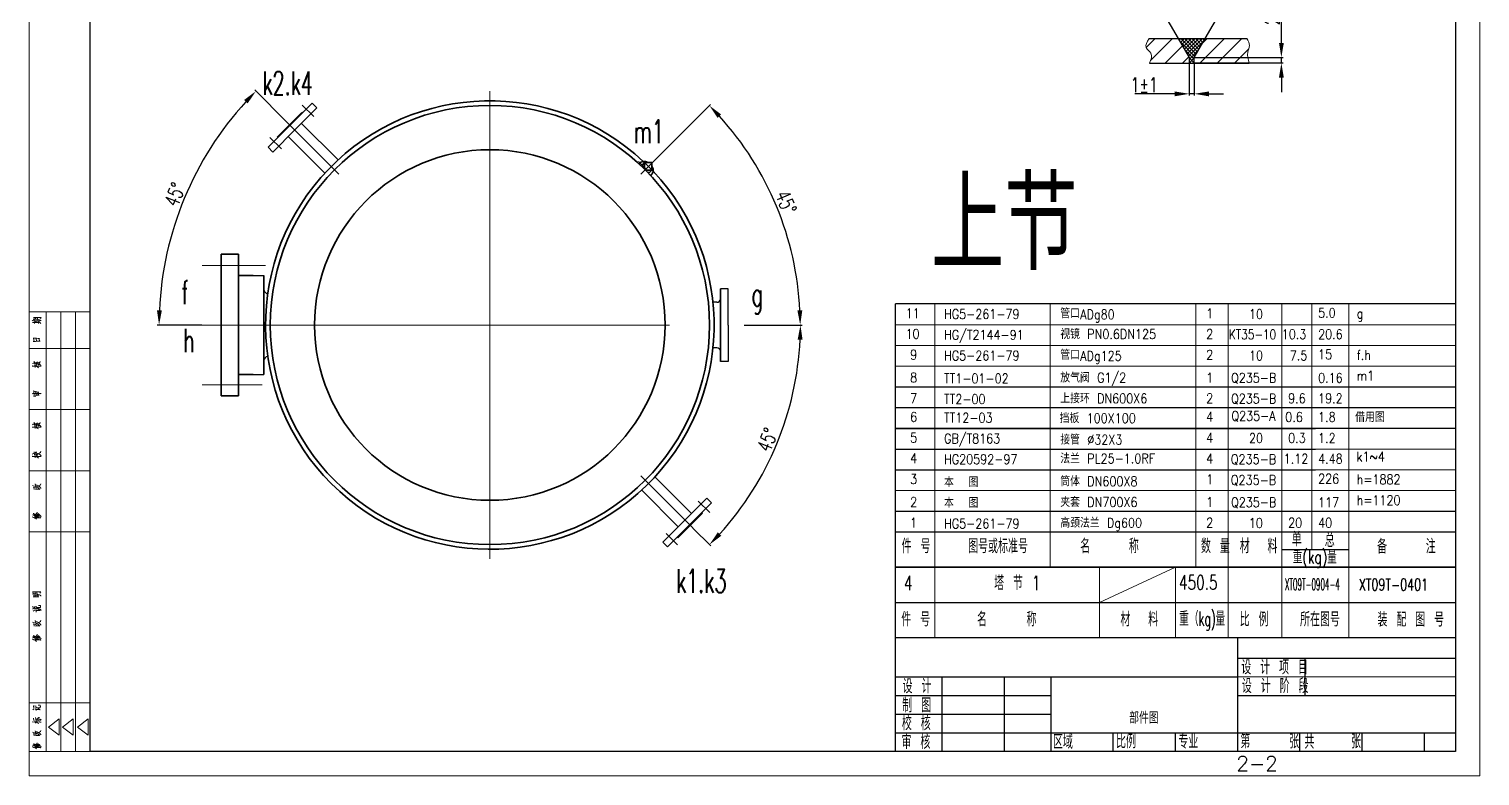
# Model space of a CAD drawing. Extents: x 11707 to 22622, y 3017 to 12806.
# Drawn here: x 14806 to 17289, y 6983 to 8261 of the extents above; entities that cross this region are included whole.
import ezdxf
from ezdxf.enums import TextEntityAlignment as Align

# ---------------------------------------------------------------- set-up
doc = ezdxf.new("R2010")
doc.units = 0
doc.header["$LTSCALE"] = 8
doc.linetypes.add('ACAD_ISO04W100', pattern=[30, 24, -3, 0, -3])
doc.linetypes.add('DASHDOT-S', pattern=[14, 10, -2, 0, -2])
for name, color, linetype, lineweight in [('cdr.dwg1', 4, 'Continuous', 35), ('cdr.dwg3', 1, 'ACAD_ISO04W100', 9), ('cdr_dim', 7, 'Continuous', 13), ('cdr_dwg2', 2, 'Continuous', 9), ('cdr_dwg3', 1, 'DASHDOT-S', 13)]:
    doc.layers.add(name, color=color, linetype=linetype, lineweight=lineweight)
doc.layers.add('cdr_dwg1', color=4, linetype='Continuous')
doc.layers.add('cdr_text', color=7, linetype='Continuous')
doc.styles.add('HZ', font='txt', dxfattribs={"width": 0.5, "bigfont": 'hzfs'})
doc.styles.get("Standard").update_dxf_attribs({"font": 'txt', "width": 0.7, "bigfont": 'hztxt.shx'})
doc.dimstyles.new('ISO-25', dxfattribs={"dimtxt": 2.5, "dimasz": 2.5, "dimexe": 1.25, "dimexo": 0.625, "dimtad": 1, "dimtxsty": 'Standard', "dimcen": 2.5, "dimadec": 0, "dimazin": 0, "dimtfac": 1, "dimtmove": 0, "dimatfit": 3, "dimfxl": 1, "dimarcsym": 0})
pattern_1 = [(45, (17477.415, 7804.201), (-14.8174, 14.8174), [])]

# ---------------------------------------------------------------- blocks, each defined once
blk = doc.blocks.new('tuqa')
at = {"color": 4, "linetype": 'Continuous'}
for p, q in [((-25, 180), (0, 180)), ((-18, 0), (-18, 180)), ((0, 165), (-24.85, 165)), ((0, 140), (-24.85, 140)), ((0, 115), (-24.85, 115)), ((0, 90), (-24.85, 90)), ((0, 20), (-24.85, 20)), ((0, 0), (-25, 0))]:
    blk.add_line(p, q, dxfattribs=at)
at = {"color": 7, "linetype": 'Continuous'}
for p, q in [((-12, 0), (-12, 180)), ((-6, 0), (-6, 180))]:
    blk.add_line(p, q, dxfattribs=at)
at = {"color": 1, "linetype": 'Continuous'}
for p, q in [((-17.08, 10), (-12.71, 13.35)), ((-12.71, 6.65), (-12.71, 13.35)), ((-11.26, 10), (-6.89, 13.35)), ((-6.89, 6.65), (-6.89, 13.35)), ((-5.11, 10), (-0.75, 13.35)), ((-0.75, 6.65), (-0.75, 13.35)), ((-17.08, 10), (-12.71, 6.65)), ((-11.26, 10), (-6.89, 6.65)), ((-5.11, 10), (-0.75, 6.65))]:
    blk.add_line(p, q, dxfattribs=at)
at = {"color": 7, "linetype": 'Continuous'}
for points in [[(-23.7, 176.39), (-23.53, 176.44), (-23.53, 176.44), (-21.25, 176.36)], [(-23.53, 175.69), (-23.35, 175.74), (-23.35, 175.74), (-21.17, 175.74)], [(-23.3, 176.96), (-22.98, 177.03), (-22.98, 177.03), (-22.33, 177.03), (-22.33, 177.03), (-21.63, 177.01), (-21.63, 177.01), (-21.2, 176.96), (-21.2, 176.96), (-20.73, 176.83), (-20.73, 176.83), (-20.44, 176.69), (-20.44, 176.69), (-20, 176.41)], [(-22.95, 177.03), (-23.09, 177.78), (-23.09, 177.78), (-23.18, 177.7), (-23.18, 177.7), (-22.27, 177.7), (-22.27, 177.7), (-22.22, 177.7), (-22.22, 177.7), (-20.9, 177.73), (-20.9, 177.73), (-20.41, 177.7), (-20.41, 177.7), (-20.12, 177.68), (-20.12, 177.68), (-20.03, 177.65), (-20.03, 177.65), (-20.41, 177.28), (-20.41, 177.28), (-20.15, 177.63)], [(-22.74, 175.3), (-22.92, 176.76)], [(-22.25, 175.77), (-22.33, 176.21)], [(-22.22, 177.06), (-22.3, 177.48)], [(-21.75, 175.79), (-21.84, 176.19)], [(-21.46, 177.01), (-21.46, 177.06), (-21.46, 177.06), (-21.55, 177.45)], [(-21.08, 175.22), (-21.31, 176.76), (-21.31, 176.76), (-21.34, 176.69), (-21.34, 176.69), (-21.25, 176.59)], [(-20.99, 176.19), (-20.64, 176.46), (-20.64, 176.46), (-20.5, 176.46), (-20.5, 176.46), (-20.76, 176.36)], [(-20.9, 175.79), (-20.76, 175.77), (-20.76, 175.77), (-20.47, 175.57), (-20.47, 175.57), (-20.26, 175.4), (-20.26, 175.4), (-20.12, 175.22)], [(-23.27, 167.87), (-22.98, 167.92), (-22.98, 167.92), (-22.33, 167.94), (-22.33, 167.94), (-21.66, 167.97), (-21.66, 167.97), (-21.57, 167.97), (-21.57, 167.97), (-21.11, 167.97), (-21.11, 167.97), (-20.5, 167.97), (-20.5, 167.97), (-20.7, 167.97), (-20.7, 167.97), (-20.88, 168.93), (-20.88, 168.93), (-20.67, 169.13), (-20.67, 169.13), (-20.93, 169.18), (-20.93, 169.18), (-21.28, 169.18), (-21.28, 169.18), (-21.95, 169.21), (-21.95, 169.21), (-22.65, 169.23), (-22.65, 169.23), (-23.24, 169.23), (-23.24, 169.23), (-23.15, 169.26), (-23.15, 169.26), (-22.95, 167.94)], [(-21.9, 167.97), (-22.07, 168.93), (-22.07, 168.93), (-22.1, 168.83), (-22.1, 168.83), (-21.98, 168.61)], [(-23.65, 157.77), (-23.5, 157.87), (-23.5, 157.87), (-23.53, 157.84), (-23.53, 157.84), (-20.09, 157.84), (-20.09, 157.84), (-20.35, 157.82), (-20.35, 157.82), (-20.64, 157.84)], [(-23.59, 158.83), (-23.3, 159.01), (-23.3, 159.01), (-23.18, 159.03), (-23.18, 159.03), (-23.09, 159.01)], [(-22.65, 158.41), (-22.89, 159.8), (-22.89, 159.8), (-22.92, 159.7), (-22.92, 159.7), (-22.83, 159.5)], [(-22.68, 158.91), (-22.51, 158.88), (-22.51, 158.88), (-21.81, 158.46), (-21.81, 158.46), (-21.78, 158.41), (-21.78, 158.41), (-21.98, 159.18)], [(-22.62, 158.21), (-22.45, 157.25)], [(-22.42, 157.87), (-21.95, 157.64), (-21.95, 157.64), (-21.6, 157.47), (-21.6, 157.47), (-21.34, 157.32), (-21.34, 157.32), (-21.08, 157.12)], [(-22.36, 159.33), (-22.22, 159.3), (-22.22, 159.3), (-21.78, 159.01), (-21.78, 159.01), (-21.75, 158.98), (-21.75, 158.98), (-21.46, 158.76), (-21.46, 158.76), (-21.17, 158.51), (-21.17, 158.51), (-20.9, 158.24)], [(-22.22, 157.87), (-21.87, 158.19)], [(-21.78, 159.5), (-21.57, 159.43), (-21.57, 159.43), (-21.11, 159.13), (-21.11, 159.13), (-20.82, 158.83), (-20.82, 158.83), (-20.5, 158.51), (-20.5, 158.51), (-20.26, 158.24), (-20.26, 158.24), (-20.09, 158.02)], [(-20.99, 159.03), (-20.5, 159.53), (-20.5, 159.53), (-20.26, 159.63), (-20.26, 159.63), (-20.55, 159.48)], [(-23.68, 146.41), (-23.38, 146.56), (-23.38, 146.56), (-23.18, 146.61)], [(-23.18, 145.52), (-22.92, 145.52), (-22.92, 145.52), (-22.71, 145.47), (-22.71, 145.47), (-22.51, 145.42), (-22.51, 145.42), (-22.36, 145.37)], [(-22.86, 145.52), (-23.03, 147.75), (-23.03, 147.75), (-23.12, 147.7), (-23.12, 147.7), (-22.65, 147.4)], [(-22.77, 146.51), (-22.71, 146.56), (-22.71, 146.56), (-20.06, 146.54), (-20.06, 146.54), (-20.32, 146.49), (-20.32, 146.49), (-20.64, 146.54)], [(-21.2, 147.11), (-21.05, 147.21), (-21.05, 147.21), (-22.45, 147.36), (-22.45, 147.36), (-22.33, 147.4), (-22.33, 147.4), (-22.13, 145.84)], [(-22.39, 145.74), (-22.13, 145.79), (-22.13, 145.79), (-20.85, 145.89), (-20.85, 145.89), (-21.08, 145.87), (-21.08, 145.87), (-21.2, 147.11), (-21.2, 147.11), (-21.23, 146.96), (-21.23, 146.96), (-21.17, 146.69)], [(-21.66, 146.09), (-21.78, 146.98)], [(-23.65, 132.77), (-23.5, 132.87), (-23.5, 132.87), (-23.53, 132.84), (-23.53, 132.84), (-20.09, 132.84), (-20.09, 132.84), (-20.35, 132.82), (-20.35, 132.82), (-20.64, 132.84)], [(-23.59, 133.83), (-23.3, 134.01), (-23.3, 134.01), (-23.18, 134.03), (-23.18, 134.03), (-23.09, 134.01)], [(-22.65, 133.41), (-22.89, 134.8), (-22.89, 134.8), (-22.92, 134.7), (-22.92, 134.7), (-22.83, 134.5)], [(-22.68, 133.91), (-22.51, 133.88), (-22.51, 133.88), (-21.81, 133.46), (-21.81, 133.46), (-21.78, 133.41), (-21.78, 133.41), (-21.98, 134.18)], [(-22.62, 133.21), (-22.45, 132.25)], [(-22.42, 132.87), (-21.95, 132.64), (-21.95, 132.64), (-21.6, 132.47), (-21.6, 132.47), (-21.34, 132.32), (-21.34, 132.32), (-21.08, 132.12)], [(-22.36, 134.33), (-22.22, 134.3), (-22.22, 134.3), (-21.78, 134.01), (-21.78, 134.01), (-21.75, 133.98), (-21.75, 133.98), (-21.46, 133.76), (-21.46, 133.76), (-21.17, 133.51), (-21.17, 133.51), (-20.9, 133.24)], [(-22.22, 132.87), (-21.87, 133.19)], [(-21.78, 134.5), (-21.57, 134.43), (-21.57, 134.43), (-21.11, 134.13), (-21.11, 134.13), (-20.82, 133.83), (-20.82, 133.83), (-20.5, 133.51), (-20.5, 133.51), (-20.26, 133.24), (-20.26, 133.24), (-20.09, 133.02)], [(-20.99, 134.03), (-20.5, 134.53), (-20.5, 134.53), (-20.26, 134.63), (-20.26, 134.63), (-20.55, 134.48)], [(-23.65, 121.81), (-23.38, 121.96), (-23.38, 121.96), (-23.21, 122.01), (-23.21, 122.01), (-23.03, 122.01)], [(-23.65, 120.79), (-23.47, 120.92), (-23.47, 120.92), (-23.53, 120.87), (-23.53, 120.87), (-20.09, 120.87), (-20.09, 120.87), (-20.29, 120.82), (-20.29, 120.82), (-20.58, 120.87)], [(-22.71, 121.44), (-22.92, 122.7), (-22.92, 122.7), (-22.95, 122.6), (-22.95, 122.6), (-22.89, 122.48)], [(-22.68, 121.21), (-22.48, 120.27)], [(-22.51, 122.23), (-22.19, 122.53), (-22.19, 122.53), (-22.04, 122.6), (-22.04, 122.6), (-21.87, 122.7)], [(-22.51, 121.76), (-22.27, 121.74), (-22.27, 121.74), (-21.87, 121.49), (-21.87, 121.49), (-21.57, 121.31), (-21.57, 121.31), (-21.46, 121.21)], [(-22.48, 120.87), (-22.07, 120.72), (-22.07, 120.72), (-21.72, 120.55), (-21.72, 120.55), (-21.4, 120.37), (-21.4, 120.37), (-21.11, 120.17)], [(-22.33, 120.89), (-21.95, 121.24)], [(-22.07, 122.21), (-21.84, 122.23), (-21.84, 122.23), (-21.43, 122.08), (-21.43, 122.08), (-21.11, 121.93), (-21.11, 121.93), (-20.85, 121.76), (-20.85, 121.76), (-20.64, 121.61), (-20.64, 121.61), (-20.44, 121.46), (-20.44, 121.46), (-20.26, 121.29), (-20.26, 121.29), (-20.09, 121.07)], [(-21.66, 121.54), (-21.6, 121.61), (-21.6, 121.61), (-20.26, 122.48), (-20.26, 122.48), (-20.23, 122.95), (-20.23, 122.95), (-20.32, 122.5), (-20.32, 122.5), (-20.44, 122.38)], [(-23.62, 108.88), (-23.27, 108.83), (-23.27, 108.83), (-22.8, 108.68), (-22.8, 108.68), (-22.3, 108.49), (-22.3, 108.49), (-21.98, 108.34), (-21.98, 108.34), (-21.75, 108.24), (-21.75, 108.24), (-21.55, 108.14)], [(-22.95, 107.25), (-23.09, 108.24), (-23.09, 108.24), (-23.18, 108.14), (-23.18, 108.14), (-22.16, 108.02), (-22.16, 108.02), (-22.16, 108.14), (-22.16, 108.14), (-22.04, 107.4), (-22.04, 107.4), (-22.3, 107.35), (-22.3, 107.35), (-21.98, 107.4), (-21.98, 107.4), (-20.67, 107.37)], [(-22.25, 108.49), (-22.42, 109.6), (-22.42, 109.6), (-22.45, 109.48), (-22.45, 109.48), (-22.39, 109.28)], [(-22.3, 109.11), (-22.13, 109.11), (-22.13, 109.11), (-21.66, 109.01), (-21.66, 109.01), (-21.4, 108.91), (-21.4, 108.91), (-21.17, 108.81), (-21.17, 108.81), (-20.96, 108.68), (-20.96, 108.68), (-20.76, 108.54), (-20.76, 108.54), (-20.55, 108.36), (-20.55, 108.36), (-20.41, 108.16), (-20.41, 108.16), (-20.26, 107.97), (-20.26, 107.97), (-20.2, 107.82), (-20.2, 107.82), (-20.15, 107.67)], [(-21.87, 108.36), (-21.84, 108.44), (-21.84, 108.44), (-20.26, 109.21), (-20.26, 109.21), (-20.23, 109.68), (-20.23, 109.68), (-20.32, 109.23), (-20.32, 109.23), (-20.5, 109.11)], [(-20.55, 107.3), (-21.34, 108.07)], [(-23.68, 96.04), (-23.5, 96.02), (-23.5, 96.02), (-23.03, 95.79), (-23.03, 95.79), (-22.98, 95.79), (-22.98, 95.79), (-22.62, 95.59), (-22.62, 95.59), (-22.33, 95.42), (-22.33, 95.42), (-22.1, 95.25), (-22.1, 95.25), (-21.9, 95.1)], [(-23.62, 96.93), (-23.18, 96.76), (-23.18, 96.76), (-22.83, 96.61), (-22.83, 96.61), (-22.57, 96.44), (-22.57, 96.44), (-22.51, 96.41), (-22.51, 96.41), (-22.3, 96.29)], [(-23.06, 96.71), (-23.03, 96.81), (-23.03, 96.81), (-23.15, 97.55), (-23.15, 97.55), (-23.21, 97.5), (-23.21, 97.5), (-22.8, 97.26), (-22.8, 97.26), (-22.45, 97.03), (-22.45, 97.03), (-22.22, 96.83), (-22.22, 96.83), (-22.01, 96.61), (-22.01, 96.61), (-21.81, 96.39), (-21.81, 96.39), (-21.69, 96.24)], [(-22.77, 96.61), (-22.74, 96.71), (-22.74, 96.71), (-21.69, 97.68), (-21.69, 97.68), (-21.72, 98), (-21.72, 98), (-21.72, 97.68), (-21.72, 97.68), (-21.84, 97.55)], [(-22.68, 95.69), (-20.12, 95.69), (-20.12, 95.69), (-20.35, 95.64), (-20.35, 95.64), (-20.79, 95.69)], [(-22.6, 96.07), (-20.9, 96.07), (-20.9, 96.07), (-21.11, 96.04), (-21.11, 96.04), (-21.25, 96.07)], [(-21.98, 97.03), (-21.9, 97.01), (-21.9, 97.01), (-21.87, 96.98), (-21.87, 96.98), (-21.63, 96.74), (-21.63, 96.74), (-21.43, 96.54), (-21.43, 96.54), (-21.28, 96.36)], [(-21.63, 97.23), (-21.52, 97.18), (-21.52, 97.18), (-21.46, 97.16), (-21.46, 97.16), (-21.17, 96.88), (-21.17, 96.88), (-21.14, 96.83), (-21.14, 96.83), (-20.99, 96.69), (-20.99, 96.69), (-20.85, 96.49), (-20.85, 96.49), (-20.7, 96.29)], [(-21.28, 97.45), (-21.08, 97.38), (-21.08, 97.38), (-20.79, 97.11), (-20.79, 97.11), (-20.55, 96.86), (-20.55, 96.86), (-20.41, 96.61), (-20.41, 96.61), (-20.23, 96.36), (-20.23, 96.36), (-20.12, 96.14), (-20.12, 96.14), (-20.06, 95.97)], [(-23.27, 64.61), (-23.3, 64.63), (-23.3, 64.63), (-23.38, 65.55), (-23.38, 65.55), (-23.5, 65.4), (-23.5, 65.4), (-23.3, 65.4), (-23.3, 65.4), (-21.14, 65.38), (-21.14, 65.38), (-20.73, 65.38), (-20.73, 65.38), (-20.44, 65.38), (-20.44, 65.38), (-20.12, 65.33), (-20.12, 65.33), (-20.64, 64.91)], [(-23.59, 64.51), (-23.27, 64.59), (-23.27, 64.59), (-22.6, 64.59), (-22.6, 64.59), (-22.04, 64.56), (-22.04, 64.56), (-21.6, 64.49), (-21.6, 64.49), (-21.2, 64.36), (-21.2, 64.36), (-20.76, 64.16), (-20.76, 64.16), (-20.44, 63.97), (-20.44, 63.97), (-20.2, 63.74), (-20.2, 63.74), (-20.15, 63.67)], [(-23.27, 63.3), (-22.95, 63.37), (-22.95, 63.37), (-21.02, 63.4), (-21.02, 63.4), (-21.25, 63.35), (-21.25, 63.35), (-21.28, 63.4), (-21.28, 63.4), (-21.37, 63.82), (-21.37, 63.82), (-21.11, 63.97), (-21.11, 63.97), (-21.23, 63.99), (-21.23, 63.99), (-22.19, 64.02), (-22.19, 64.02), (-23.15, 64.02), (-23.15, 64.02), (-23.03, 64.06), (-23.03, 64.06), (-23, 63.97), (-23, 63.97), (-22.95, 63.4)], [(-22.42, 64.61), (-22.42, 64.66), (-22.42, 64.66), (-22.54, 65.21), (-22.54, 65.21), (-22.57, 65.13), (-22.57, 65.13), (-22.54, 65.06)], [(-22.16, 63.42), (-22.25, 63.79), (-22.25, 63.79), (-22.25, 63.77)], [(-21.69, 64.56), (-21.72, 64.61), (-21.72, 64.61), (-21.81, 65.18), (-21.81, 65.18), (-21.84, 65.08), (-21.84, 65.08), (-21.75, 64.98)], [(-21.72, 58.98), (-21.52, 59.01), (-21.52, 59.01), (-20.64, 58.98), (-20.64, 58.98), (-20.41, 59.01), (-20.41, 59.01), (-20.29, 59.08), (-20.29, 59.08), (-20.26, 59.18), (-20.26, 59.18), (-20.26, 59.85), (-20.26, 59.85), (-21.08, 59.8)], [(-23.65, 59.28), (-23.47, 59.3), (-23.47, 59.3), (-22.57, 58.98)], [(-23.44, 58.36), (-23.38, 58.41), (-23.38, 58.41), (-23.03, 58.66), (-23.03, 58.66), (-22.8, 58.68)], [(-23.24, 57.45), (-22.95, 57.77), (-22.95, 57.77), (-22.8, 57.84), (-22.8, 57.84), (-22.98, 57.74)], [(-22.68, 58.34), (-22.51, 58.39), (-22.51, 58.39), (-21.57, 58.41), (-21.57, 58.41), (-21.75, 58.36), (-21.75, 58.36), (-21.87, 59.33), (-21.87, 59.33), (-21.87, 59.26), (-21.87, 59.26), (-22.68, 59.33), (-22.68, 59.33), (-22.65, 59.38), (-22.65, 59.38), (-22.51, 58.41)], [(-22.25, 52.54), (-22.42, 53.65), (-22.42, 53.65), (-22.45, 53.53), (-22.45, 53.53), (-22.39, 53.33)], [(-22.04, 57.1), (-22.01, 57.2), (-22.01, 57.2), (-22.16, 57.87), (-22.16, 57.87), (-22.22, 57.77), (-22.22, 57.77), (-20.47, 57.74), (-20.47, 57.74), (-20.47, 57.72), (-20.47, 57.72), (-21.28, 58.29)], [(-21.87, 52.41), (-21.84, 52.49), (-21.84, 52.49), (-20.26, 53.26), (-20.26, 53.26), (-20.23, 53.73), (-20.23, 53.73), (-20.32, 53.28), (-20.32, 53.28), (-20.5, 53.16)], [(-21.69, 58.66), (-21.43, 58.64), (-21.43, 58.64), (-21.08, 58.56), (-21.08, 58.56), (-20.7, 58.39), (-20.7, 58.39), (-20.5, 58.24), (-20.5, 58.24), (-20.23, 58.02), (-20.23, 58.02), (-20.06, 57.82)], [(-23.62, 52.93), (-23.27, 52.88), (-23.27, 52.88), (-22.8, 52.73), (-22.8, 52.73), (-22.3, 52.54), (-22.3, 52.54), (-21.98, 52.39), (-21.98, 52.39), (-21.75, 52.29), (-21.75, 52.29), (-21.55, 52.19)], [(-23.06, 46.71), (-23.03, 46.81), (-23.03, 46.81), (-23.15, 47.55), (-23.15, 47.55), (-23.21, 47.5), (-23.21, 47.5), (-22.8, 47.26), (-22.8, 47.26), (-22.45, 47.03), (-22.45, 47.03), (-22.22, 46.83), (-22.22, 46.83), (-22.01, 46.61), (-22.01, 46.61), (-21.81, 46.39), (-21.81, 46.39), (-21.69, 46.24)], [(-22.95, 51.3), (-23.09, 52.29), (-23.09, 52.29), (-23.18, 52.19), (-23.18, 52.19), (-22.16, 52.07), (-22.16, 52.07), (-22.16, 52.19), (-22.16, 52.19), (-22.04, 51.45), (-22.04, 51.45), (-22.3, 51.4), (-22.3, 51.4), (-21.98, 51.45), (-21.98, 51.45), (-20.67, 51.42)], [(-22.77, 46.61), (-22.74, 46.71), (-22.74, 46.71), (-21.69, 47.68), (-21.69, 47.68), (-21.72, 48), (-21.72, 48), (-21.72, 47.68), (-21.72, 47.68), (-21.84, 47.55)], [(-22.3, 53.16), (-22.13, 53.16), (-22.13, 53.16), (-21.66, 53.06), (-21.66, 53.06), (-21.4, 52.96), (-21.4, 52.96), (-21.17, 52.86), (-21.17, 52.86), (-20.96, 52.73), (-20.96, 52.73), (-20.76, 52.59), (-20.76, 52.59), (-20.55, 52.41), (-20.55, 52.41), (-20.41, 52.21), (-20.41, 52.21), (-20.26, 52.02), (-20.26, 52.02), (-20.2, 51.87), (-20.2, 51.87), (-20.15, 51.72)], [(-20.55, 51.35), (-21.34, 52.12)], [(-23.68, 46.04), (-23.5, 46.02), (-23.5, 46.02), (-23.03, 45.79), (-23.03, 45.79), (-22.98, 45.79), (-22.98, 45.79), (-22.62, 45.59), (-22.62, 45.59), (-22.33, 45.42), (-22.33, 45.42), (-22.1, 45.25), (-22.1, 45.25), (-21.9, 45.1)], [(-23.62, 46.93), (-23.18, 46.76), (-23.18, 46.76), (-22.83, 46.61), (-22.83, 46.61), (-22.57, 46.44), (-22.57, 46.44), (-22.51, 46.41), (-22.51, 46.41), (-22.3, 46.29)], [(-22.68, 45.69), (-20.12, 45.69), (-20.12, 45.69), (-20.35, 45.64), (-20.35, 45.64), (-20.79, 45.69)], [(-22.6, 46.07), (-20.9, 46.07), (-20.9, 46.07), (-21.11, 46.04), (-21.11, 46.04), (-21.25, 46.07)], [(-21.98, 47.03), (-21.9, 47.01), (-21.9, 47.01), (-21.87, 46.98), (-21.87, 46.98), (-21.63, 46.74), (-21.63, 46.74), (-21.43, 46.54), (-21.43, 46.54), (-21.28, 46.36)], [(-21.63, 47.23), (-21.52, 47.18), (-21.52, 47.18), (-21.46, 47.16), (-21.46, 47.16), (-21.17, 46.88), (-21.17, 46.88), (-21.14, 46.83), (-21.14, 46.83), (-20.99, 46.69), (-20.99, 46.69), (-20.85, 46.49), (-20.85, 46.49), (-20.7, 46.29)], [(-21.28, 47.45), (-21.08, 47.38), (-21.08, 47.38), (-20.79, 47.11), (-20.79, 47.11), (-20.55, 46.86), (-20.55, 46.86), (-20.41, 46.61), (-20.41, 46.61), (-20.23, 46.36), (-20.23, 46.36), (-20.12, 46.14), (-20.12, 46.14), (-20.06, 45.97)], [(-23.03, 17.77), (-23.18, 18.76), (-23.18, 18.76), (-23.27, 18.7), (-23.27, 18.7), (-22.22, 18.57), (-22.22, 18.57), (-22.22, 18.7), (-22.22, 18.7), (-22.13, 17.86)], [(-22.45, 17.81), (-22.01, 17.86), (-22.01, 17.86), (-21.02, 17.86), (-21.02, 17.86), (-20.7, 17.88), (-20.7, 17.88), (-20.55, 17.92), (-20.55, 17.92), (-20.47, 17.99), (-20.47, 17.99), (-20.41, 18.09), (-20.41, 18.09), (-20.38, 18.27), (-20.38, 18.27), (-20.35, 18.46), (-20.35, 18.46), (-20.44, 19), (-20.44, 19), (-21.2, 18.96), (-21.2, 18.96), (-20.44, 18.96)], [(-23.65, 12.12), (-20.58, 12.09), (-20.58, 12.09), (-20.03, 12.05), (-20.03, 12.05), (-20.32, 12.03), (-20.32, 12.03), (-20.64, 12.07)], [(-23.38, 17.04), (-23.15, 17.29), (-23.15, 17.29), (-23.03, 17.36), (-23.03, 17.36), (-22.89, 17.36), (-22.89, 17.36), (-23.09, 17.34)], [(-23, 12.78), (-23.18, 13.65)], [(-22.39, 11.62), (-22.57, 12.55)], [(-22.13, 16.8), (-22.27, 17.36), (-22.27, 17.36), (-22.36, 17.27), (-22.36, 17.27), (-20.67, 17.23), (-20.67, 17.23), (-20.5, 17.14), (-20.5, 17.14), (-21.31, 17.66)], [(-22.36, 12.12), (-22.01, 12.01), (-22.01, 12.01), (-21.6, 11.83), (-21.6, 11.83), (-21.23, 11.64), (-21.23, 11.64), (-20.93, 11.47)], [(-22.13, 12.59), (-22.33, 13.99)], [(-22.13, 13.15), (-21.95, 13.22), (-21.95, 13.22), (-20.5, 13.22), (-20.5, 13.22), (-20.17, 13.19), (-20.17, 13.19), (-20.06, 13.17), (-20.06, 13.17), (-20.52, 12.76), (-20.52, 12.76), (-20.12, 13.17)], [(-22.07, 12.16), (-21.69, 12.48)], [(-21.66, 12.87), (-21.55, 12.85), (-21.55, 12.85), (-20.67, 12.4)], [(-21.55, 13.5), (-20.96, 13.88), (-20.96, 13.88), (-20.73, 13.95), (-20.73, 13.95), (-21.11, 13.8)], [(-23.62, 7.91), (-23.27, 7.86), (-23.27, 7.86), (-22.8, 7.73), (-22.8, 7.73), (-22.3, 7.56), (-22.3, 7.56), (-21.98, 7.43), (-21.98, 7.43), (-21.75, 7.35), (-21.75, 7.35), (-21.55, 7.26)], [(-22.95, 6.48), (-23.09, 7.35), (-23.09, 7.35), (-23.18, 7.26), (-23.18, 7.26), (-22.16, 7.15), (-22.16, 7.15), (-22.16, 7.26), (-22.16, 7.26), (-22.04, 6.61), (-22.04, 6.61), (-22.3, 6.57), (-22.3, 6.57), (-21.98, 6.61), (-21.98, 6.61), (-20.67, 6.59)], [(-22.25, 7.56), (-22.42, 8.53), (-22.42, 8.53), (-22.45, 8.42), (-22.45, 8.42), (-22.39, 8.25)], [(-22.3, 8.1), (-22.13, 8.1), (-22.13, 8.1), (-21.66, 8.01), (-21.66, 8.01), (-21.4, 7.93), (-21.4, 7.93), (-21.17, 7.84), (-21.17, 7.84), (-20.96, 7.73), (-20.96, 7.73), (-20.76, 7.6), (-20.76, 7.6), (-20.55, 7.45), (-20.55, 7.45), (-20.41, 7.28), (-20.41, 7.28), (-20.26, 7.11), (-20.26, 7.11), (-20.2, 6.98), (-20.2, 6.98), (-20.15, 6.85)], [(-21.87, 7.45), (-21.84, 7.52), (-21.84, 7.52), (-20.26, 8.19), (-20.26, 8.19), (-20.23, 8.6), (-20.23, 8.6), (-20.32, 8.21), (-20.32, 8.21), (-20.5, 8.1)], [(-20.55, 6.53), (-21.34, 7.19)], [(-23.68, 1.91), (-23.5, 1.88), (-23.5, 1.88), (-23.03, 1.69), (-23.03, 1.69), (-22.98, 1.69), (-22.98, 1.69), (-22.62, 1.52), (-22.62, 1.52), (-22.33, 1.37), (-22.33, 1.37), (-22.1, 1.22), (-22.1, 1.22), (-21.9, 1.09)], [(-23.62, 2.68), (-23.18, 2.53), (-23.18, 2.53), (-22.83, 2.4), (-22.83, 2.4), (-22.57, 2.25), (-22.57, 2.25), (-22.51, 2.23), (-22.51, 2.23), (-22.3, 2.12)], [(-23.06, 2.49), (-23.03, 2.58), (-23.03, 2.58), (-23.15, 3.22), (-23.15, 3.22), (-23.21, 3.18), (-23.21, 3.18), (-22.8, 2.96), (-22.8, 2.96), (-22.45, 2.77), (-22.45, 2.77), (-22.22, 2.6), (-22.22, 2.6), (-22.01, 2.4), (-22.01, 2.4), (-21.81, 2.21), (-21.81, 2.21), (-21.69, 2.08)], [(-22.77, 2.4), (-22.74, 2.49), (-22.74, 2.49), (-21.69, 3.33), (-21.69, 3.33), (-21.72, 3.61), (-21.72, 3.61), (-21.72, 3.33), (-21.72, 3.33), (-21.84, 3.22)], [(-22.68, 1.6), (-20.12, 1.6), (-20.12, 1.6), (-20.35, 1.56), (-20.35, 1.56), (-20.79, 1.6)], [(-22.6, 1.93), (-20.9, 1.93), (-20.9, 1.93), (-21.11, 1.91), (-21.11, 1.91), (-21.25, 1.93)], [(-21.98, 2.77), (-21.9, 2.75), (-21.9, 2.75), (-21.87, 2.73), (-21.87, 2.73), (-21.63, 2.51), (-21.63, 2.51), (-21.43, 2.34), (-21.43, 2.34), (-21.28, 2.19)], [(-21.63, 2.94), (-21.52, 2.9), (-21.52, 2.9), (-21.46, 2.88), (-21.46, 2.88), (-21.17, 2.64), (-21.17, 2.64), (-21.14, 2.6), (-21.14, 2.6), (-20.99, 2.47), (-20.99, 2.47), (-20.85, 2.29), (-20.85, 2.29), (-20.7, 2.12)], [(-21.28, 3.14), (-21.08, 3.07), (-21.08, 3.07), (-20.79, 2.83), (-20.79, 2.83), (-20.55, 2.62), (-20.55, 2.62), (-20.41, 2.4), (-20.41, 2.4), (-20.23, 2.19), (-20.23, 2.19), (-20.12, 1.99), (-20.12, 1.99), (-20.06, 1.84)]]:
    blk.add_lwpolyline(points, dxfattribs=at)
blk = doc.blocks.new('*D414')
at = {"layer": 'cdr_dim', "color": 0, "lineweight": -2}
for p, q in [((16948.9, 8237.6), (16948.9, 8309.6)), ((16800.1, 8212.6), (16951.9, 8212.6)), ((16800.1, 8203.2), (16951.9, 8203.2)), ((16948.9, 8203.2), (16948.9, 8212.6)), ((16948.9, 8178.2), (16948.9, 8153.2))]:
    blk.add_line(p, q, dxfattribs=at)
at = {"layer": 'cdr_dim', "color": 0}
for points in [[(16944.8, 8237.6), (16953.1, 8237.6), (16948.9, 8212.6)], [(16944.8, 8178.2), (16953.1, 8178.2), (16948.9, 8203.2)]]:
    blk.add_solid(points, dxfattribs=at)
at = {"layer": 'Defpoints', "color": 0}
for p in [(16799.9, 8212.6), (16799.9, 8203.2), (16948.9, 8203.2)]:
    blk.add_point(p, dxfattribs=at)
at = {"layer": 'cdr_dim', "color": 0, "insert": (16933.4, 8291.3), "char_height": 25, "attachment_point": 5, "rotation": 90}
blk.add_mtext('2%%p1', dxfattribs=at)
blk = doc.blocks.new('*D415')
at = {"layer": 'cdr_dim', "color": 0, "lineweight": -2}
for p, q in [((16791.4, 8203), (16791.4, 8147.4)), ((16799.9, 8203), (16799.9, 8147.4)), ((16766.4, 8150.4), (16698, 8150.4)), ((16799.9, 8150.4), (16791.4, 8150.4)), ((16824.9, 8150.4), (16849.9, 8150.4))]:
    blk.add_line(p, q, dxfattribs=at)
at = {"layer": 'cdr_dim', "color": 0}
for points in [[(16766.4, 8154.5), (16766.4, 8146.2), (16791.4, 8150.4)], [(16824.9, 8154.5), (16824.9, 8146.2), (16799.9, 8150.4)]]:
    blk.add_solid(points, dxfattribs=at)
at = {"layer": 'Defpoints', "color": 0}
for p in [(16791.4, 8203.2), (16799.9, 8203.2), (16799.9, 8150.4)]:
    blk.add_point(p, dxfattribs=at)
at = {"layer": 'cdr_dim', "color": 0, "insert": (16714.1, 8165.9), "char_height": 25, "attachment_point": 5}
blk.add_mtext('1%%p1', dxfattribs=at)
blk = doc.blocks.new('*D416')
at = {"layer": 'cdr_dim', "color": 0, "lineweight": -2}
for p, q in [((16772.7, 8245.1), (16716.8, 8341.9)), ((16818.7, 8245.1), (16874.5, 8341.9))]:
    blk.add_line(p, q, dxfattribs=at)
blk.add_arc((16795.7, 8205.3), 154.7, 69.2663, 110.7337, dxfattribs=at)
at = {"layer": 'cdr_dim', "color": 0}
for points in [[(16742.7, 8346.3), (16739.1, 8353.8), (16718.3, 8339.3)], [(16852.2, 8353.8), (16848.7, 8346.3), (16873, 8339.3)]]:
    blk.add_solid(points, dxfattribs=at)
at = {"layer": 'Defpoints', "color": 0}
for p in [(16768.8, 8357.7), (16772.8, 8245), (16818.6, 8245), (16791.4, 8212.6), (16799.9, 8212.6)]:
    blk.add_point(p, dxfattribs=at)
at = {"layer": 'cdr_dim', "color": 0, "insert": (16802.1, 8375.4), "char_height": 25, "attachment_point": 5, "rotation": 357.844}
blk.add_mtext('60%%d%%p5%%d', dxfattribs=at)
blk = doc.blocks.new('*D418')
at = {"layer": 'cdr_dim', "color": 0, "lineweight": -2}
for p, q in [((16029.4, 7754.7), (16128.9, 7754.7)), ((15941.9, 7407.3), (15972.4, 7376.8))]:
    blk.add_line(p, q, dxfattribs=at)
blk.add_arc((15594.4, 7754.7), 531.5, 317.6953, 357.3047, dxfattribs=at)
at = {"layer": 'cdr_dim', "color": 0}
for points in [[(16121.2, 7729.9), (16129.5, 7729.7), (16125.9, 7754.7)], [(15990.5, 7394.1), (15984.5, 7399.9), (15970.2, 7378.9)]]:
    blk.add_solid(points, dxfattribs=at)
at = {"layer": 'Defpoints', "color": 0}
for p in [(15102, 7754.7), (16029.2, 7754.7), (15852.6, 7496.6), (16054.7, 7489), (15941.8, 7407.4)]:
    blk.add_point(p, dxfattribs=at)
at = {"layer": 'cdr_dim', "color": 0, "insert": (16069.3, 7558.1), "char_height": 25, "attachment_point": 5, "rotation": 67.5}
blk.add_mtext('45°', dxfattribs=at)
blk = doc.blocks.new('*D419')
at = {"layer": 'cdr_dim', "color": 0, "lineweight": -2}
for p, q in [((15247, 8102.2), (15192.1, 8157.1)), ((15101.8, 7754.7), (15025.4, 7754.7))]:
    blk.add_line(p, q, dxfattribs=at)
blk.add_arc((15594.4, 7754.7), 566, 137.5309, 177.4691, dxfattribs=at)
at = {"layer": 'cdr_dim', "color": 0}
for points in [[(15173.9, 8139.8), (15179.9, 8134), (15194.2, 8155)], [(15033.1, 7779.6), (15024.8, 7779.8), (15028.4, 7754.7)]]:
    blk.add_solid(points, dxfattribs=at)
at = {"layer": 'Defpoints', "color": 0}
for p in [(15247.1, 8102.1), (15104.3, 8037.7), (15336.3, 8012.9), (15102, 7754.7), (16029.2, 7754.7)]:
    blk.add_point(p, dxfattribs=at)
at = {"layer": 'cdr_dim', "color": 0, "insert": (15055.3, 7978), "char_height": 25, "attachment_point": 5, "rotation": 67.5}
blk.add_mtext('45°', dxfattribs=at)
blk = doc.blocks.new('*D420')
at = {"layer": 'cdr_dim', "color": 0, "lineweight": -2}
for p, q in [((15883.1, 8043.4), (15972.1, 8132.4)), ((16029.4, 7754.7), (16128.5, 7754.7))]:
    blk.add_line(p, q, dxfattribs=at)
blk.add_arc((15594.4, 7754.7), 531.1, 2.6973, 42.3027, dxfattribs=at)
at = {"layer": 'cdr_dim', "color": 0}
for points in [[(15984.2, 8109.3), (15990.2, 8115.1), (15970, 8130.3)], [(16129.1, 7779.8), (16120.8, 7779.6), (16125.5, 7754.7)]]:
    blk.add_solid(points, dxfattribs=at)
at = {"layer": 'Defpoints', "color": 0}
for p in [(15882.9, 8043.2), (15852.6, 8012.9), (16107.4, 7892.2), (15102, 7754.7), (16029.2, 7754.7)]:
    blk.add_point(p, dxfattribs=at)
at = {"layer": 'cdr_dim', "color": 0, "insert": (16101.3, 7964.7), "char_height": 25, "attachment_point": 5, "rotation": 292.5}
blk.add_mtext('45°', dxfattribs=at)

msp = doc.modelspace()

# ---------------------------------------------------------------- hatches: boundary and pattern name
at = {"layer": 'cdr_dim'}
h = msp.add_hatch(dxfattribs=at)
h.set_pattern_fill('ANSI31', color=256, scale=6.6, style=0)
h.set_pattern_definition(pattern_1)
edge = h.paths.add_edge_path()
edge.add_line((16772.751, 8244.971), (16722.59, 8244.971))
edge.add_spline(control_points=[(16722.59, 8244.971), (16722.096, 8248.649), (16706.568, 8231.791), (16731.488, 8225.04), (16726.27, 8210.906), (16723.411, 8203.162)], knot_values=[0, 0, 0, 0, 25.30266559, 63.92149478, 110.71513867, 110.71513867, 110.71513867, 110.71513867], degree=3, periodic=0)
edge.add_line((16723.411, 8203.162), (16791.434, 8203.162))
edge.add_line((16791.434, 8203.162), (16791.434, 8212.611))
edge.add_line((16791.434, 8212.611), (16772.751, 8244.971))
h = msp.add_hatch(dxfattribs=at)
h.set_pattern_fill('ANSI37', color=256, scale=35.2, angle=90, style=0)
h.set_pattern_definition([(135, (28568.4625, 373.538), (-3.1112698, -3.1112698), []), (225, (28568.4625, 373.538), (3.1112698, -3.1112698), [])])
h.paths.add_polyline_path([(16818.565, 8244.971), (16772.751, 8244.971), (16791.434, 8212.611), (16791.434, 8203.162), (16799.882, 8203.162), (16799.882, 8212.611)])
h = msp.add_hatch(dxfattribs=at)
h.set_pattern_fill('ANSI31', color=256, scale=6.6, style=0)
h.set_pattern_definition(pattern_1)
edge = h.paths.add_edge_path()
edge.add_spline(control_points=[(16894.058, 8203.162), (16892.057, 8209.296), (16888.764, 8219.389), (16896.473, 8233.36), (16892.171, 8241.026), (16889.956, 8244.971)], knot_values=[0, 0, 0, 0, 16.84289404, 27.7142248, 39.24472652, 39.24472652, 39.24472652, 39.24472652], degree=3, periodic=0)
edge.add_line((16889.956, 8244.971), (16818.565, 8244.971))
edge.add_line((16818.565, 8244.971), (16799.882, 8212.611))
edge.add_line((16799.882, 8212.611), (16799.882, 8203.162))
edge.add_line((16799.882, 8203.162), (16894.058, 8203.162))

# ---------------------------------------------------------------- linework, layer by layer
at = {"layer": 'cdr.dwg1'}
for p, q in [((15290.296, 8134.306), (15252.584, 8096.593)), ((15260.629, 8088.548), (15298.342, 8126.26)), ((15280.24, 8124.249), (15273.703, 8117.712)), ((15298.342, 8126.26), (15290.296, 8134.306)), ((15224.928, 8068.937), (15252.584, 8096.593)), ((15230.459, 8076.48), (15251.578, 8097.599)), ((15272.697, 8118.718), (15251.578, 8097.599)), ((15334.623, 8037.181), (15271.943, 8099.862)), ((15273.703, 8117.712), (15272.697, 8118.718)), ((15214.872, 8058.881), (15227.694, 8071.703)), ((15260.629, 8088.548), (15222.917, 8050.835)), ((15231.465, 8075.474), (15230.459, 8076.48)), ((15249.316, 8077.234), (15311.996, 8014.554)), ((15222.917, 8050.835), (15214.872, 8058.881)), ((15851.385, 8032.023), (15849.817, 8030.455)), ((15859.163, 8032.73), (15854.944, 8028.511)), ((15854.944, 8025.615), (15854.944, 8028.511)), ((15871.891, 8032.73), (15859.163, 8032.73)), ((15859.163, 8021.494), (15859.163, 8032.73)), ((15860.658, 8020.002), (15871.891, 8020.002)), ((15871.891, 8020.002), (15867.672, 8015.783)), ((15871.891, 8032.73), (15871.891, 8020.002)), ((15864.795, 8015.783), (15867.672, 8015.783)), ((15871.184, 8012.224), (15869.635, 8010.676)), ((15134.717, 7876.211), (15134.719, 7754.744)), ((15164.274, 7876.211), (15134.717, 7876.211)), ((15164.274, 7754.745), (15164.274, 7876.211)), ((15179.601, 7839.494), (15164.274, 7839.494)), ((15189.601, 7839.494), (15179.601, 7839.494)), ((15207.6, 7754.745), (15207.599, 7839.495)), ((15989.182, 7754.745), (15989.183, 7816.895)), ((15134.717, 7633.277), (15134.719, 7754.744)), ((15164.274, 7754.745), (15164.274, 7633.277)), ((15207.604, 7669.995), (15207.603, 7754.745)), ((15989.182, 7754.745), (15989.183, 7692.596)), ((15179.601, 7669.993), (15164.274, 7669.993)), ((15189.601, 7669.993), (15179.601, 7669.993)), ((15164.274, 7633.277), (15134.717, 7633.277)), ((15939.548, 7432.257), (15876.868, 7494.937)), ((15854.24, 7472.309), (15916.921, 7409.629)), ((15928.234, 7420.943), (15965.947, 7458.655)), ((15973.992, 7450.61), (15961.17, 7437.788)), ((15965.947, 7458.655), (15973.992, 7450.61)), ((15963.935, 7440.553), (15936.28, 7412.898)), ((15958.404, 7433.011), (15937.285, 7411.892)), ((15957.398, 7434.016), (15958.404, 7433.011)), ((15928.234, 7420.943), (15890.522, 7383.23)), ((15898.567, 7375.185), (15936.28, 7412.898)), ((15916.166, 7390.773), (15937.285, 7411.892)), ((15890.522, 7383.23), (15898.567, 7375.185)), ((15908.624, 7385.242), (15915.161, 7391.779)), ((15915.161, 7391.779), (15916.166, 7390.773))]:
    msp.add_line(p, q, dxfattribs=at)
for radius in [375.816, 299.961]:
    msp.add_circle((15594.432, 7754.745), radius, dxfattribs=at)
msp.add_arc((15594.432, 7754.745), 383.758, 46.838655, 43.275085, dxfattribs=at)
at = {"layer": 'cdr.dwg1', "extrusion": (0, 0, -1)}
for start_param, end_param in [(9.22491935, 10.67106358), (5.03689969, 6.48057478)]:
    msp.add_ellipse((15861.284, 8022.123), major_axis=(9.899, -9.899), ratio=0.79402623, start_param=start_param, end_param=end_param, dxfattribs=at)
at = {"layer": 'cdr.dwg3'}
for p, q in [((15861.284, 8022.123), (15848.676, 8034.732)), ((15865.527, 8026.366), (15858.102, 8033.792)), ((15865.527, 8026.366), (15872.953, 8018.941))]:
    msp.add_line(p, q, dxfattribs=at)
at = {"layer": 'cdr_dim'}
for p, q in [((16355.78, 7790.843), (16355.78, 7219.757)), ((16552.988, 7340.522), (16552.988, 7790.843)), ((17246.963, 7755.35), (16288.643, 7755.35)), ((17246.963, 7719.857), (16288.643, 7719.857)), ((17246.963, 7719.857), (16288.643, 7719.857)), ((17246.963, 7684.363), (16288.643, 7684.363)), ((17246.963, 7542.39), (16288.643, 7542.39)), ((17246.963, 7506.897), (16288.643, 7506.897)), ((17246.963, 7506.897), (16288.643, 7506.897)), ((17246.963, 7471.403), (16288.643, 7471.403)), ((16637.779, 7279.977), (16767.803, 7340.197)), ((16637.779, 7340.197), (16637.779, 7219.757)), ((16767.803, 7340.197), (16767.803, 7219.757)), ((16857.666, 7340.522), (16857.666, 7219.757)), ((16949.56, 7340.197), (16949.56, 7219.757)), ((17064.413, 7340.197), (17064.413, 7219.757)), ((17246.963, 7279.977), (16288.643, 7279.977)), ((16874.283, 7152.526), (17246.963, 7152.526)), ((16288.643, 7024.75), (17246.963, 7024.75))]:
    msp.add_line(p, q, dxfattribs=at)
at = {"layer": 'cdr_dim', "color": 7}
for p, q in [((16802.799, 7790.843), (16802.799, 7340.522)), ((16857.666, 7340.522), (16857.666, 7790.843)), ((16949.56, 7340.197), (16949.56, 7790.843)), ((17000.837, 7370.144), (17000.837, 7790.843)), ((17064.413, 7340.197), (17064.413, 7790.843))]:
    msp.add_line(p, q, dxfattribs=at)
at = {"layer": 'cdr_dim', "linetype": 'Continuous'}
msp.add_line((16288.643, 7279.977), (17246.963, 7279.977), dxfattribs=at)
msp.add_lwpolyline([(14805.843, 6982.95), (14805.843, 10494.15), (17288.763, 10494.15), (17288.763, 6982.95)], close=True, dxfattribs=at)
at = {"layer": 'cdr_dim'}
for points in [[(16722.59, 8244.971), (16717.298, 8229.478), (16725.713, 8220.017), (16723.411, 8203.162)], [(16889.956, 8244.971), (16894.294, 8233.053), (16891.281, 8221.48), (16894.058, 8203.162)]]:
    msp.add_spline(points, degree=3, dxfattribs=at)
at = {"layer": 'cdr_dwg1'}
for p, q in [((16722.59, 8244.971), (16889.956, 8244.971)), ((16791.434, 8212.611), (16772.751, 8244.971)), ((16799.882, 8212.611), (16818.565, 8244.971)), ((16723.411, 8203.162), (16894.058, 8203.162)), ((16791.434, 8203.162), (16791.434, 8212.611)), ((16799.882, 8203.162), (16799.882, 8212.611)), ((15189.601, 7839.494), (15207.601, 7839.495)), ((16002.381, 7816.895), (15989.181, 7816.895)), ((16002.38, 7754.745), (16002.381, 7816.895)), ((15982.582, 7793.796), (15976.198, 7793.796)), ((16002.38, 7754.746), (16002.381, 7692.596)), ((15982.582, 7715.695), (15976.198, 7715.695)), ((16002.381, 7692.596), (15989.181, 7692.596)), ((15189.604, 7669.994), (15207.604, 7669.995)), ((17246.963, 7400.417), (16288.643, 7400.417)), ((17246.963, 7340.197), (16288.643, 7340.197))]:
    msp.add_line(p, q, dxfattribs=at)
at = {"layer": 'cdr_dwg1', "color": 4, "linetype": 'Continuous'}
for p, q in [((16288.643, 7024.75), (16288.643, 7790.843)), ((16288.643, 7340.197), (17246.963, 7340.197)), ((16288.643, 7279.977), (17246.963, 7279.977)), ((16288.643, 7219.757), (17246.963, 7219.757)), ((16288.643, 7152.526), (16874.283, 7152.526)), ((16661.323, 7024.75), (16661.323, 7056.694)), ((16767.803, 7024.75), (16767.803, 7056.694)), ((16980.763, 7024.75), (16980.763, 7056.694)), ((17087.243, 7024.75), (17087.243, 7056.694)), ((17193.723, 7024.75), (17193.723, 7056.694))]:
    msp.add_line(p, q, dxfattribs=at)
at = {"layer": 'cdr_dwg1', "linetype": 'Continuous'}
for p, q in [((16874.283, 7024.75), (16874.283, 7219.757)), ((16874.283, 7184.47), (17246.963, 7184.47)), ((16989.651, 7120.582), (16989.651, 7184.47)), ((16368.503, 7024.75), (16368.503, 7152.526)), ((16474.983, 7024.75), (16474.983, 7152.526)), ((16554.843, 7024.75), (16554.843, 7152.526)), ((16874.283, 7120.582), (17246.963, 7120.582)), ((16554.843, 7056.694), (16874.283, 7056.694)), ((16874.283, 7056.694), (17246.963, 7056.694))]:
    msp.add_line(p, q, dxfattribs=at)
at = {"layer": 'cdr_dwg1', "color": 7, "linetype": 'Continuous'}
for p, q in [((16288.643, 7120.582), (16554.843, 7120.582)), ((16288.643, 7088.638), (16554.843, 7088.638)), ((16288.643, 7056.694), (16554.843, 7056.694))]:
    msp.add_line(p, q, dxfattribs=at)
at = {"layer": 'cdr_dwg1', "linetype": 'Continuous'}
msp.add_lwpolyline([(14910.343, 7024.75), (14910.343, 10452.35), (17246.963, 10452.35), (17246.963, 7024.75)], close=True, dxfattribs=at)
at = {"layer": 'cdr_dwg1'}
for centre, radius, start, end in [((15216.081, 7816.524), 8.544, 186.912938, 258.700244), ((15982.963, 7800.049), 6.265, 266.518486, 353.087062), ((15216.085, 7692.967), 8.544, 101.329509, 173.090934), ((15982.963, 7709.441), 6.265, 6.912938, 93.481514)]:
    msp.add_arc(centre, radius, start, end, dxfattribs=at)
at = {"layer": 'cdr_dwg2'}
for p, q in [((16288.643, 7340.197), (17007.383, 7340.197)), ((17007.383, 7340.197), (16288.643, 7340.197)), ((16288.643, 7340.197), (17007.383, 7340.197))]:
    msp.add_line(p, q, dxfattribs=at)
at = {"layer": 'cdr_dwg3', "ltscale": 10}
for p, q in [((15594.432, 8154.745), (15594.432, 7354.745)), ((15101.978, 7754.745), (16029.232, 7754.745))]:
    msp.add_line(p, q, dxfattribs=at)
at = {"layer": 'cdr_dwg3', "ltscale": 3}
for p, q in [((15273.439, 8131.05), (15292.995, 8111.493)), ((15247.103, 8102.075), (15336.282, 8012.895)), ((15218.128, 8075.738), (15237.684, 8056.182)), ((15882.909, 8043.223), (15852.581, 8012.895)), ((15210.341, 7856.843), (15102.264, 7856.843)), ((15204.806, 7652.645), (15102.264, 7652.645)), ((15941.761, 7407.416), (15852.581, 7496.596)), ((15970.736, 7433.753), (15951.18, 7453.309)), ((15915.424, 7378.441), (15895.868, 7397.998))]:
    msp.add_line(p, q, dxfattribs=at)
at = {"layer": 'cdr_text'}
for p, q in [((17246.963, 7790.843), (16288.643, 7790.843)), ((16288.643, 7648.87), (17246.963, 7648.87)), ((16288.643, 7613.377), (17246.963, 7613.377)), ((16288.643, 7577.883), (17007.383, 7577.883)), ((17246.963, 7577.883), (16288.643, 7577.883)), ((16288.643, 7542.39), (17007.383, 7542.39)), ((16288.643, 7506.897), (17007.383, 7506.897)), ((16288.643, 7506.897), (17007.383, 7506.897)), ((16288.643, 7435.91), (17246.963, 7435.91)), ((17064.413, 7370.144), (16949.56, 7370.144)), ((17007.383, 7340.197), (16288.643, 7340.197))]:
    msp.add_line(p, q, dxfattribs=at)

# ---------------------------------------------------------------- block references
at = {"layer": 'cdr_dim', "linetype": 'Continuous', "xscale": 4.180000000000291, "yscale": 4.180000000000291, "zscale": 4.18}
msp.add_blockref('tuqa', (14910.343, 7024.75), dxfattribs=at)

# ---------------------------------------------------------------- texts
at = {"layer": 'cdr_dim', "style": 'HZ'}
for s, height, width, p in [('k2.k4', 40, 0.6, (15205.151, 8148.638)), ('m1', 40, 0.6, (15840.639, 8065.702)), ('f', 40, 0.6, (15066.552, 7790.539)), ('g', 40, 0.6, (16042.046, 7786.928)), ('h', 40, 0.6, (15069.741, 7708.174)), ('k1.k3', 40, 0.6, (15912.99, 7296.65)), ('部件图', 19.965, 0.7, (16688.473, 7072.721))]:
    msp.add_text(s, height=height, dxfattribs=dict(at, width=width)).set_placement(p)
at = {"layer": 'cdr_dim', "lineweight": 30, "style": 'HZ', "width": 0.8}
msp.add_text('上节', height=156.8028, dxfattribs=at).set_placement((16349.13, 7848.529))
at = {"layer": 'cdr_dim', "style": 'HZ'}
msp.add_text('2-2', height=25, dxfattribs=at).set_placement((16871.936, 6991.804))
at = {"layer": 'cdr_text', "style": 'HZ'}
for s, height, width, p in [('11', 16.5, 0.85, (16305.804, 7766.714)), ('管口', 16.5, 0.85, (16570.566, 7766.447)), (' ADg80', 16.5, 0.85, (16592.285, 7764.687)), ('1', 16.5, 0.85, (16820.257, 7766.447)), ('10', 16.5, 0.85, (16893.508, 7765.21)), ('5.0', 16.5, 0.85, (17011.798, 7767.338)), ('g', 16.5, 0.85, (17077.694, 7766.122)), ('10', 16.5, 0.85, (16305.804, 7731.22)), ('视镜 PN0.6DN125', 16.5, 0.85, (16570.566, 7730.954)), ('2', 16.5, 0.85, (16820.257, 7730.954)), ('KT35-10', 16.5, 0.8, (16859.218, 7730.35)), ('10.3', 16.5, 0.85, (16949.56, 7730.629)), ('20.6', 16.5, 0.85, (17011.798, 7730.629)), ('9', 16.5, 0.85, (16313.576, 7695.727)), ('管口', 16.5, 0.85, (16570.566, 7695.46)), (' ADg125', 16.5, 0.85, (16592.285, 7693.701)), ('2', 16.5, 0.85, (16820.257, 7695.46)), ('10', 16.5, 0.85, (16893.508, 7694.224)), ('7.5', 16.5, 0.85, (16963.327, 7694.289)), ('15', 16.5, 0.85, (17011.798, 7696.351)), ('f.h', 16.5, 0.85, (17077.694, 7695.135)), ('8', 16.5, 0.85, (16313.576, 7656.684)), ('放气阀 G1/2', 16.5, 0.85, (16570.566, 7656.418)), ('1', 16.5, 0.85, (16820.257, 7656.418)), ('Q235-B', 16.5, 0.85, (16862.73, 7656.093)), ('0.16', 16.5, 0.85, (17011.798, 7656.02)), ('m1', 16.5, 0.85, (17077.694, 7659.642)), ('7', 16.5, 0.85, (16313.576, 7621.191)), ('上接环 DN600X6', 16.5, 0.85, (16570.566, 7620.924)), ('2', 16.5, 0.85, (16820.257, 7621.132)), ('Q235-B', 16.5, 0.85, (16862.73, 7620.599)), ('9.6', 16.5, 0.85, (16960.521, 7621.028)), ('19.2', 16.5, 0.85, (17011.798, 7621.028)), ('6', 16.5, 0.85, (16313.576, 7589.247)), ('挡板 100X100', 16.5, 0.85, (16569.438, 7586.991)), ('4', 16.5, 0.85, (16820.257, 7589.409)), ('Q235-A', 16.5, 0.85, (16863.335, 7590.925)), ('0.6', 16.5, 0.85, (16955.517, 7589.084)), ('1.8', 16.5, 0.85, (17011.798, 7589.084)), ('借用图', 16.5, 0.85, (17075.309, 7588.892)), ('5', 16.5, 0.85, (16313.576, 7553.754)), ('接管 %%c32X3', 16.5, 0.85, (16570.566, 7550.292)), ('4', 16.5, 0.85, (16820.257, 7553.487)), ('20', 16.5, 0.85, (16893.508, 7552.958)), ('0.3', 16.5, 0.85, (16960.521, 7553.162)), ('1.2', 16.5, 0.85, (17011.798, 7553.162)), ('4', 16.5, 0.85, (16313.576, 7518.26)), ('法兰 PL25-1.0RF', 16.5, 0.85, (16570.566, 7517.994)), ('4', 16.5, 0.85, (16820.257, 7517.994)), ('Q235-B', 16.5, 0.85, (16862.44, 7516.757)), ('1.12', 16.5, 0.85, (16953.046, 7517.669)), ('4.48', 16.5, 0.85, (17011.798, 7517.669)), ('k1~4', 16.5, 0.85, (17077.47, 7521.227)), ('3', 16.5, 0.85, (16313.576, 7482.767)), ('1', 16.5, 0.85, (16820.257, 7482.5)), ('226', 16.5, 0.85, (17011.798, 7483.391)), ('h=1882', 16.5, 0.85, (17077.694, 7482.175)), ('筒体 DN600X8', 16.5, 0.85, (16570.566, 7478.951)), ('Q235-B', 16.5, 0.85, (16862.44, 7481.264)), ('2', 16.5, 0.85, (16313.576, 7443.724)), ('夹套 DN700X6', 16.5, 0.85, (16570.566, 7443.458)), ('1', 16.5, 0.85, (16820.257, 7443.458)), ('Q235-B', 16.5, 0.85, (16862.73, 7443.133)), ('117', 16.5, 0.85, (17011.798, 7443.06)), ('h=1120', 16.5, 0.85, (17077.694, 7446.682)), ('1', 16.5, 0.85, (16313.576, 7408.231)), ('高颈法兰 Dg600', 16.5, 0.85, (16570.566, 7407.964)), ('2', 16.5, 0.85, (16820.257, 7408.172)), ('10', 16.5, 0.85, (16893.252, 7407.639)), ('20', 16.5, 0.85, (16960.521, 7408.068)), ('40', 16.5, 0.85, (17011.798, 7408.068)), ('XT09T-0904-4', 19.965, 0.45, (16954.907, 7300.973)), ('XT09T-0401', 19.965, 0.7, (17081.394, 7300.648))]:
    msp.add_text(s, height=height, dxfattribs=dict(at, width=width)).set_placement(p)
at = {"layer": 'cdr_text', "style": 'HZ', "width": 0.85}
for s, p in [('HG5-261-79', (16371.654, 7773.435)), ('HG/T2144-91', (16371.654, 7737.942)), ('HG5-261-79', (16371.654, 7702.448)), ('TT1-01-02', (16371.654, 7663.406)), ('TT2-00', (16371.654, 7627.912)), ('TT12-03', (16371.654, 7595.968)), ('GB/T8163', (16371.654, 7560.475)), ('HG20592-97', (16371.654, 7524.982)), ('本  图', (16371.654, 7485.939)), ('本  图', (16371.654, 7450.446)), ('HG5-261-79', (16371.654, 7414.952))]:
    msp.add_text(s, height=16.5, dxfattribs=at).set_placement(p, align=Align.MIDDLE_LEFT)
at = {"layer": 'cdr_text', "linetype": 'Continuous', "style": 'HZ'}
for s, height, width, p in [('单 ', 24.4017, 0.7, (16966.586, 7375.981)), ('总', 24.402, 0.7, (17023.164, 7374.619)), ('件 号', 24.4017, 0.7, (16299.071, 7364.216)), ('图号或标准号', 24.4017, 0.7, (16412.83, 7364.216)), ('名    称', 24.4017, 0.7, (16604.58, 7364.216)), ('数 量', 24.4017, 0.7, (16811.277, 7364.216)), ('材  料', 24.4017, 0.7, (16877.606, 7364.216)), ('备    注', 24.4017, 0.7, (17112.752, 7363.638)), ('重(kg)量', 22.1833, 0.7, (16968.51, 7346.447)), ('4', 24.402, 0.7, (16303.06, 7300.973)), ('塔 节 1', 24.4017, 0.7, (16457.3, 7300.973)), ('450.5', 24.4017, 0.7, (16773.75, 7301.968)), ('件 号', 24.4017, 0.7, (16298.53, 7238.91)), (' 名    称', 24.4017, 0.7, (16412.83, 7238.91)), ('材  料', 24.4017, 0.7, (16673.519, 7238.91)), ('重（kg)量', 24.4017, 0.55, (16773.75, 7239.904)), ('比 例', 24.4017, 0.7, (16877.606, 7238.91)), ('所在图号', 24.4017, 0.7, (16980.841, 7238.91)), ('装 配 图 号', 24.4017, 0.7, (17113.415, 7238.585)), ('设 计 项 目', 24.4017, 0.7, (16880.337, 7156.837)), ('设 计', 24.4017, 0.7, (16300.696, 7124.456)), ('设 计 阶 段', 24.4017, 0.7, (16881.326, 7124.833)), ('制 图', 24.4017, 0.7, (16300.096, 7091.876)), ('校 核', 24.4017, 0.7, (16299.496, 7061.14)), ('审 核', 24.4017, 0.7, (16298.897, 7029.174)), ('区域', 24.4017, 0.7, (16558.067, 7029.557)), ('比例', 24.4017, 0.7, (16665.946, 7030.125)), ('专业', 24.4017, 0.7, (16772.662, 7029.724)), ('第', 24.402, 0.7, (16878.723, 7030.542)), ('张', 24.402, 0.7, (16962.297, 7030.007)), ('共', 24.402, 0.7, (16988.316, 7029.472)), ('张', 24.402, 0.7, (17067.947, 7030.007))]:
    msp.add_text(s, height=height, dxfattribs=dict(at, width=width)).set_placement(p)

# ---------------------------------------------------------------- dimensions: what is measured, and where the dimension line sits
at = {"layer": 'cdr_dim'}
dim = msp.add_angular_dim_2l(base=(16768.786, 8357.693), line1=((16799.882, 8212.611), (16818.565, 8244.971)), line2=((16791.434, 8212.611), (16772.751, 8244.971)), text='60%%d%%p5%%d', dimstyle='ISO-25', override={"dimtxt": 25, "dimasz": 25, "dimexe": 3, "dimexo": 0.2, "dimgap": 3, "dimcen": 9}, dxfattribs=at)
dim.commit()
dim.dimension.update_dxf_attribs({"geometry": '*D416', "text_midpoint": (16801.48, 8359.934), "dimtype": 162})
dim = msp.add_linear_dim(base=(16948.947, 8203.162), p1=(16799.882, 8212.611), p2=(16799.882, 8203.162), angle=90, text='2%%p1', dimstyle='ISO-25', override={"dimtxt": 25, "dimasz": 25, "dimexe": 3, "dimexo": 0.2, "dimgap": 3, "dimcen": 9}, dxfattribs=at)
dim.commit()
dim.dimension.update_dxf_attribs({"geometry": '*D414', "text_midpoint": (16948.947, 8291.325), "dimtype": 160})
dim = msp.add_linear_dim(base=(16799.882, 8150.359), p1=(16791.434, 8203.162), p2=(16799.882, 8203.162), text='1%%p1', dimstyle='ISO-25', override={"dimtxt": 25, "dimasz": 25, "dimexe": 3, "dimexo": 0.2, "dimgap": 3, "dimcen": 9}, dxfattribs=at)
dim.commit()
dim.dimension.update_dxf_attribs({"geometry": '*D415', "text_midpoint": (16714.148, 8150.359), "dimtype": 160})
for base, line1, line2, picture, middle in [((15104.261, 8037.746), ((15101.978, 7754.745), (16029.232, 7754.745)), ((15247.103, 8102.075), (15336.282, 8012.895)), '*D419', (15055.348, 7978.041)), ((16107.435, 7892.204), ((15101.978, 7754.745), (16029.232, 7754.745)), ((15882.909, 8043.223), (15852.581, 8012.895)), '*D420', (16101.272, 7964.685)), ((16054.713, 7489.002), ((15941.761, 7407.416), (15852.581, 7496.596)), ((15101.978, 7754.745), (16029.232, 7754.745)), '*D418', (16069.293, 7558.051))]:
    dim = msp.add_angular_dim_2l(base=base, line1=line1, line2=line2, dimstyle='ISO-25', override={"dimtxt": 25, "dimasz": 25, "dimexe": 3, "dimexo": 0.2, "dimgap": 5, "dimcen": 9}, dxfattribs=at)
    dim.commit()
    dim.dimension.update_dxf_attribs({"geometry": picture, "text_midpoint": middle})

doc.saveas('drawing.dxf')
